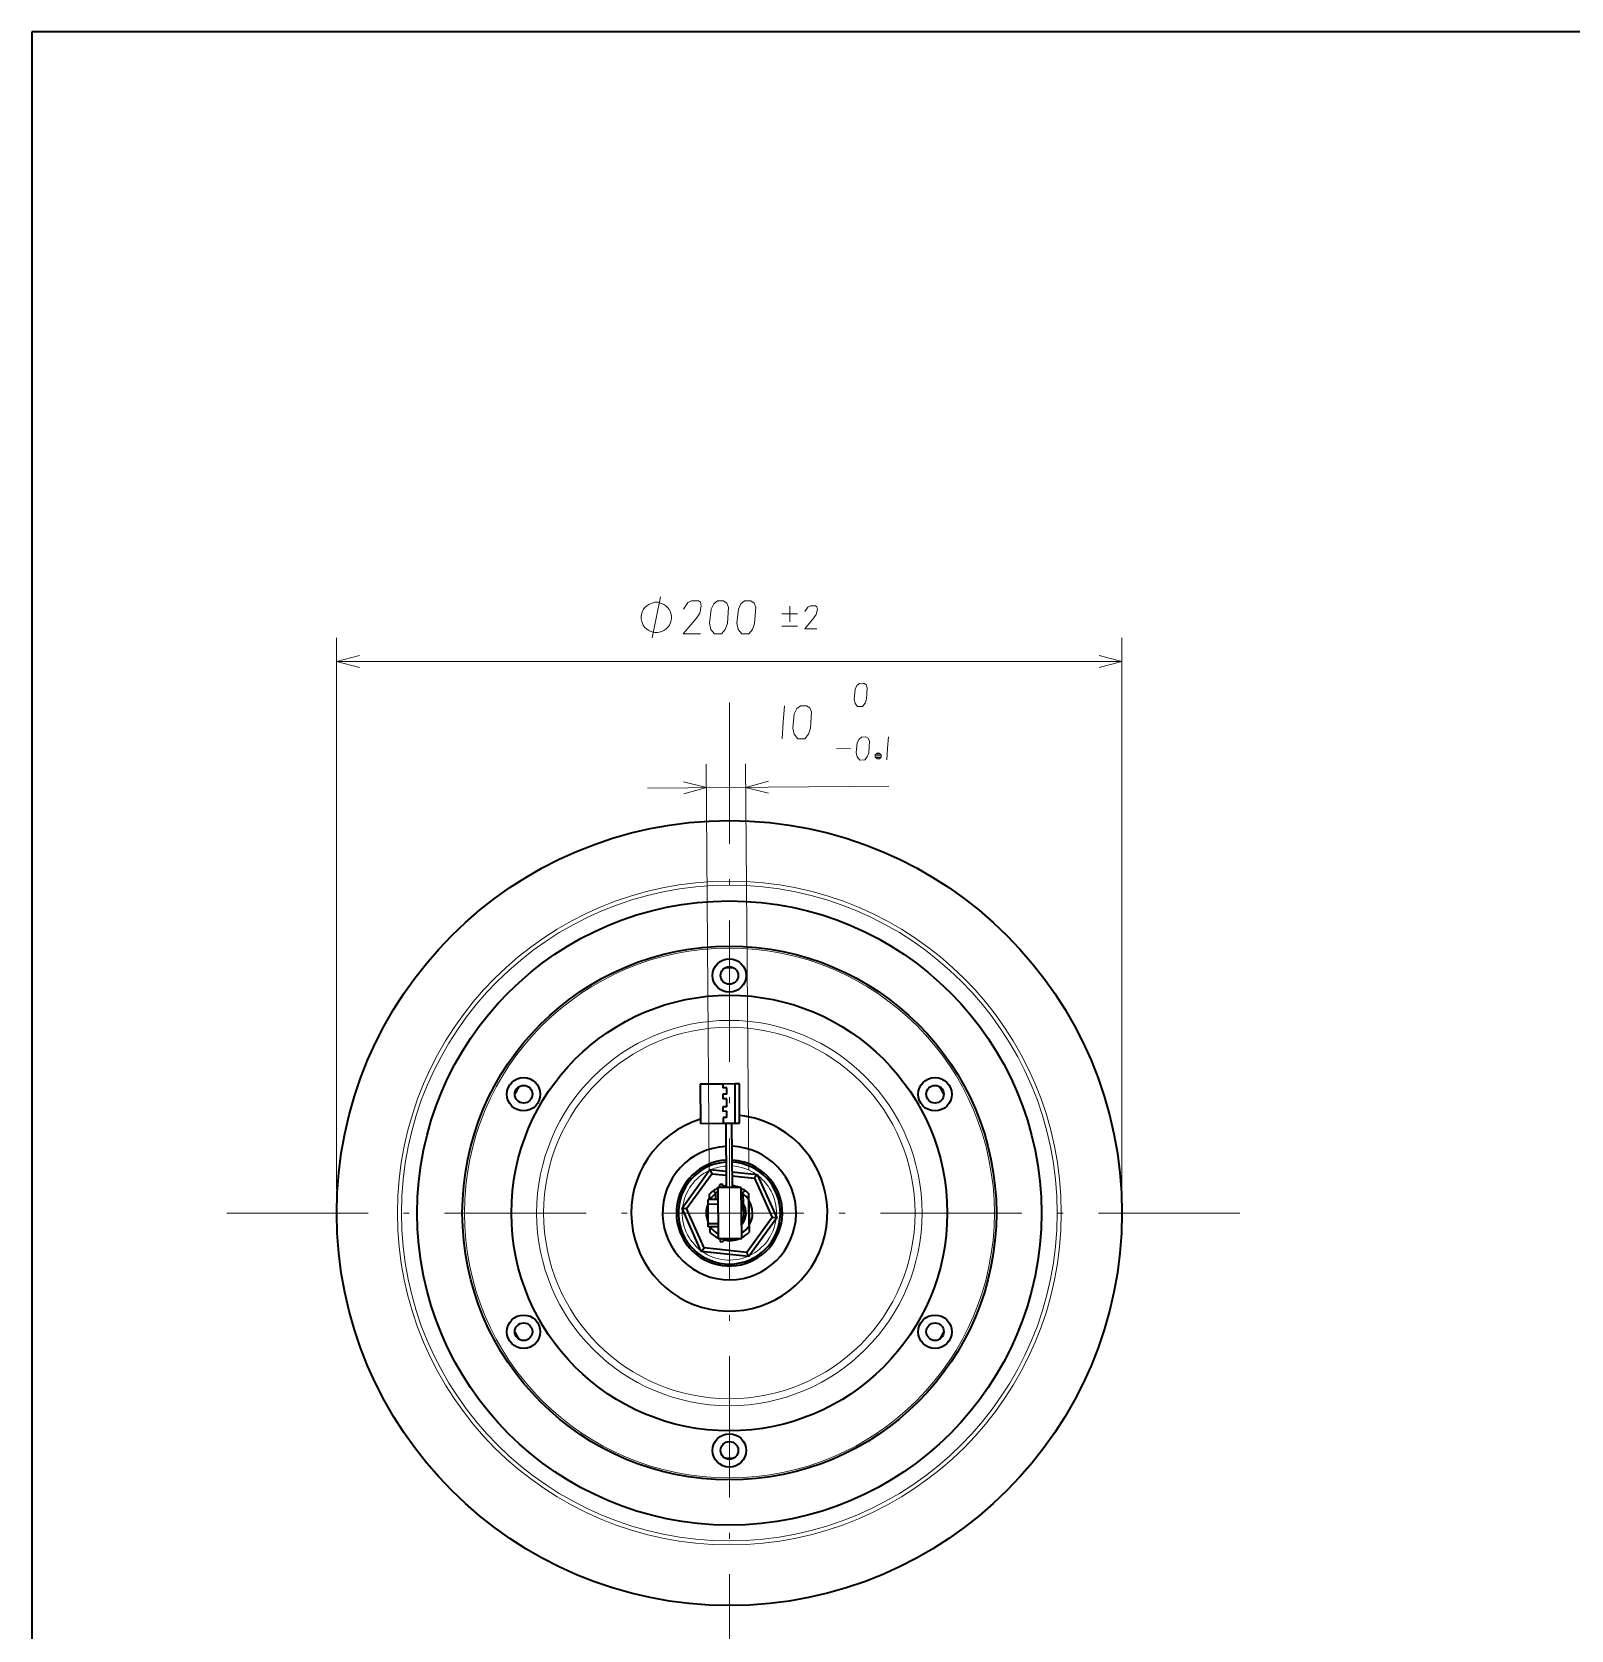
# Model space of a CAD drawing. Extents: x 1 to 297, y 1 to 210.
# Drawn here: x 0.6 to 131.3, y 73.8 to 209.5 of the extents above; entities that cross this region are included whole.
import ezdxf

# ---------------------------------------------------------------- set-up
doc = ezdxf.new("R2010")
doc.units = 0
doc.linetypes.add('DASHDOT', pattern=[18.5, 12, -3, 0.5, -3])

msp = doc.modelspace()

# ---------------------------------------------------------------- linework, layer by layer
at = {"color": 7, "lineweight": 35}
for p, q in [((0.62, 209.53), (0.62, 1.35)), ((296.69, 209.53), (0.62, 209.53))]:
    msp.add_line(p, q, dxfattribs=at)
at = {"color": 7, "lineweight": 13}
for p, q in [((26.49, 111.24), (26.49, 158.07)), ((93.16, 111.24), (93.16, 158.07)), ((26.49, 156.07), (93.16, 156.07)), ((58.13, 112.86), (57.87, 147.36)), ((61.47, 112.89), (61.2, 147.38)), ((52.88, 145.32), (73.37, 145.48))]:
    msp.add_line(p, q, dxfattribs=at)
at = {"color": 7, "linetype": 'DASHDOT', "lineweight": 13}
for p, q in [((59.83, 152.58), (59.83, 65.91)), ((103.16, 109.24), (16.49, 109.24))]:
    msp.add_line(p, q, dxfattribs=at)
at = {"color": 7, "lineweight": 35, "ltscale": 0.048286}
for p, q in [((59.27, 120.19), (57.34, 120.18)), ((59.27, 120.19), (57.34, 120.18)), ((57.37, 116.85), (59.3, 116.86)), ((57.37, 116.85), (59.3, 116.86))]:
    msp.add_line(p, q, dxfattribs=at)
at = {"color": 7, "lineweight": 35, "ltscale": 0.083333}
for p, q in [((57.34, 120.18), (57.37, 116.85)), ((57.34, 120.18), (57.37, 116.85)), ((60.33, 116.87), (60.31, 120.2)), ((60.33, 116.87), (60.31, 120.2)), ((60.7, 116.87), (60.68, 120.21)), ((60.7, 116.87), (60.68, 120.21))]:
    msp.add_line(p, q, dxfattribs=at)
at = {"color": 7, "lineweight": 35, "ltscale": 0.025786}
for p, q in [((60.31, 120.2), (59.27, 120.19)), ((60.31, 120.2), (59.27, 120.19)), ((59.3, 116.86), (60.33, 116.87)), ((59.3, 116.86), (60.33, 116.87))]:
    msp.add_line(p, q, dxfattribs=at)
at = {"color": 7, "lineweight": 35, "ltscale": 0.008333}
for p, q in [((59.27, 120.19), (59.28, 119.86)), ((59.27, 120.19), (59.28, 119.86)), ((59.61, 119.86), (59.28, 119.86)), ((59.61, 119.86), (59.28, 119.86)), ((59.61, 119.33), (59.28, 119.33)), ((59.61, 119.33), (59.28, 119.33)), ((59.62, 118.93), (59.28, 118.93)), ((59.62, 118.93), (59.28, 118.93)), ((59.62, 118.26), (59.29, 118.26)), ((59.62, 118.26), (59.29, 118.26)), ((59.63, 117.88), (59.29, 117.87)), ((59.63, 117.88), (59.29, 117.87)), ((59.63, 117.34), (59.3, 117.34)), ((59.63, 117.34), (59.3, 117.34))]:
    msp.add_line(p, q, dxfattribs=at)
at = {"color": 7, "lineweight": 35, "ltscale": 0.013333}
for p, q in [((59.61, 119.33), (59.61, 119.86)), ((59.61, 119.33), (59.61, 119.86)), ((59.63, 117.34), (59.63, 117.88)), ((59.63, 117.34), (59.63, 117.88))]:
    msp.add_line(p, q, dxfattribs=at)
at = {"color": 7, "lineweight": 35, "ltscale": 0.009261}
msp.add_line((60.68, 120.21), (60.31, 120.2), dxfattribs=at)
msp.add_line((60.68, 120.21), (60.31, 120.2), dxfattribs=at)
at = {"color": 7, "lineweight": 35, "ltscale": 0.01}
msp.add_line((59.28, 119.33), (59.28, 118.93), dxfattribs=at)
msp.add_line((59.28, 119.33), (59.28, 118.93), dxfattribs=at)
at = {"color": 7, "lineweight": 35, "ltscale": 0.009712}
msp.add_line((59.29, 118.26), (59.29, 117.87), dxfattribs=at)
msp.add_line((59.29, 118.26), (59.29, 117.87), dxfattribs=at)
at = {"color": 7, "lineweight": 35, "ltscale": 0.016667}
msp.add_line((59.62, 118.26), (59.62, 118.93), dxfattribs=at)
msp.add_line((59.62, 118.26), (59.62, 118.93), dxfattribs=at)
at = {"color": 7, "lineweight": 35, "ltscale": 0.011955}
msp.add_line((59.3, 117.34), (59.3, 116.86), dxfattribs=at)
msp.add_line((59.3, 117.34), (59.3, 116.86), dxfattribs=at)
at = {"color": 7, "lineweight": 35, "ltscale": 0.136372}
for p, q in [((59.52, 116.86), (59.56, 111.41)), ((60.02, 116.87), (60.06, 111.41)), ((60.02, 116.87), (60.06, 111.41)), ((60.02, 116.87), (60.06, 111.41))]:
    msp.add_line(p, q, dxfattribs=at)
at = {"color": 7, "lineweight": 35, "ltscale": 0.00926}
msp.add_line((60.33, 116.87), (60.7, 116.87), dxfattribs=at)
msp.add_line((60.33, 116.87), (60.7, 116.87), dxfattribs=at)
at = {"color": 7, "lineweight": 35, "ltscale": 0.101036}
for p, q in [((55.81, 109.66), (58.18, 112.93)), ((62.2, 112.51), (63.85, 108.82)), ((57.45, 105.97), (55.81, 109.66)), ((63.85, 108.82), (61.47, 105.55)), ((61.47, 105.55), (57.45, 105.97))]:
    msp.add_line(p, q, dxfattribs=at)
at = {"color": 7, "lineweight": 35, "ltscale": 0.03441}
msp.add_line((58.18, 112.93), (59.55, 112.79), dxfattribs=at)
at = {"color": 7, "lineweight": 35, "ltscale": 0.009623}
for p, q in [((58.18, 112.93), (58.34, 112.58)), ((61.47, 105.55), (61.32, 105.9))]:
    msp.add_line(p, q, dxfattribs=at)
at = {"color": 7, "lineweight": 35, "ltscale": 0.054048}
msp.add_line((60.05, 112.74), (62.2, 112.51), dxfattribs=at)
at = {"color": 7, "lineweight": 35, "ltscale": 0.091414}
for p, q in [((56.19, 109.62), (58.34, 112.58)), ((61.97, 112.2), (63.46, 108.86)), ((57.68, 106.28), (56.19, 109.62)), ((63.46, 108.86), (61.32, 105.9)), ((61.32, 105.9), (57.68, 106.28))]:
    msp.add_line(p, q, dxfattribs=at)
at = {"color": 7, "lineweight": 35, "ltscale": 0.030534}
msp.add_line((58.34, 112.58), (59.55, 112.46), dxfattribs=at)
at = {"color": 7, "lineweight": 35, "ltscale": 0.05}
for p, q in [((60.84, 111.42), (58.84, 111.4)), ((58.88, 107.07), (60.88, 107.08))]:
    msp.add_line(p, q, dxfattribs=at)
at = {"color": 7, "lineweight": 35, "ltscale": 0.108333}
for p, q in [((58.84, 111.4), (58.88, 107.07)), ((60.88, 107.08), (60.84, 111.42))]:
    msp.add_line(p, q, dxfattribs=at)
at = {"color": 7, "lineweight": 35, "ltscale": 0.001778}
msp.add_line((58.94, 111.4), (59.01, 111.43), dxfattribs=at)
at = {"color": 7, "lineweight": 35, "ltscale": 0.006667}
for p, q in [((59.01, 111.4), (59.01, 111.67)), ((59.27, 111.67), (59.01, 111.67)), ((59.28, 111.41), (59.27, 111.67)), ((59.04, 107.07), (59.05, 106.8)), ((59.05, 106.8), (59.31, 106.81)), ((59.31, 107.07), (59.31, 106.81))]:
    msp.add_line(p, q, dxfattribs=at)
at = {"color": 7, "lineweight": 35, "ltscale": 0.048301}
msp.add_line((60.05, 112.4), (61.97, 112.2), dxfattribs=at)
at = {"color": 7, "lineweight": 35, "ltscale": 0.009622}
for p, q in [((62.2, 112.51), (61.97, 112.2)), ((55.81, 109.66), (56.19, 109.62)), ((63.85, 108.82), (63.46, 108.86)), ((57.45, 105.97), (57.68, 106.28))]:
    msp.add_line(p, q, dxfattribs=at)
at = {"color": 7, "lineweight": 35, "ltscale": 0.020833}
for p, q in [((58.85, 110.4), (58.02, 110.4)), ((58.85, 109.98), (58.02, 109.97)), ((58.87, 108.31), (58.03, 108.31)), ((58.87, 108.07), (58.04, 108.06))]:
    msp.add_line(p, q, dxfattribs=at)
at = {"color": 7, "lineweight": 35, "ltscale": 0.010591}
msp.add_line((58.02, 109.97), (58.02, 110.4), dxfattribs=at)
at = {"color": 7, "lineweight": 35, "ltscale": 0.041667}
msp.add_line((58.03, 108.31), (58.02, 109.97), dxfattribs=at)
at = {"color": 7, "lineweight": 35, "ltscale": 0.011658}
for p, q in [((58.15, 110.4), (58.15, 110.86)), ((58.17, 108.06), (58.17, 107.6))]:
    msp.add_line(p, q, dxfattribs=at)
at = {"color": 7, "lineweight": 35, "ltscale": 0.00686}
for p, q in [((58.45, 111.13), (58.65, 110.94)), ((61.17, 111.15), (60.98, 110.95))]:
    msp.add_line(p, q, dxfattribs=at)
at = {"color": 7, "lineweight": 35, "ltscale": 0.001925}
for p, q in [((58.65, 110.86), (58.65, 110.94)), ((60.98, 110.88), (60.98, 110.95))]:
    msp.add_line(p, q, dxfattribs=at)
at = {"color": 7, "lineweight": 35, "ltscale": 0.011444}
msp.add_line((58.65, 110.86), (58.65, 110.4), dxfattribs=at)
at = {"color": 7, "lineweight": 35, "ltscale": 0.020521}
msp.add_line((60.98, 110.88), (60.99, 110.06), dxfattribs=at)
at = {"color": 7, "lineweight": 35, "ltscale": 0.008872}
msp.add_line((60.99, 109.7), (60.99, 110.06), dxfattribs=at)
at = {"color": 7, "lineweight": 35, "ltscale": 0.013186}
for p, q in [((61.48, 110.36), (61.48, 110.89)), ((61.5, 108.15), (61.51, 107.62))]:
    msp.add_line(p, q, dxfattribs=at)
at = {"color": 7, "lineweight": 35, "ltscale": 0.055277}
msp.add_line((61.5, 108.15), (61.48, 110.36), dxfattribs=at)
at = {"color": 7, "lineweight": 35, "ltscale": 0.052749}
msp.add_line((61.49, 110.31), (61.5, 108.2), dxfattribs=at)
at = {"color": 7, "lineweight": 35, "ltscale": 0.006076}
msp.add_line((58.04, 108.06), (58.03, 108.31), dxfattribs=at)
at = {"color": 7, "lineweight": 13}
for points in [[(53.28, 158.07), (53.98, 161.57)], [(57.38, 158.42), (55.91, 158.42), (57.03, 159.75), (57.31, 160.17), (57.45, 160.76), (57.38, 161.11), (57.21, 161.22), (56.61, 161.22), (56.3, 161.08), (55.95, 160.52)], [(64.96, 160.77), (64.96, 159.45)], [(67.26, 158.84), (66.23, 158.84), (67.01, 159.77), (67.21, 160.06), (67.31, 160.48), (67.26, 160.72), (67.14, 160.8), (66.72, 160.8), (66.5, 160.7), (66.25, 160.31)], [(64.29, 160.11), (65.62, 160.11)], [(64.29, 159.08), (65.62, 159.08)], [(28.43, 156.58), (26.49, 156.07), (28.43, 155.55)], [(91.23, 155.55), (93.16, 156.07), (91.23, 156.58)], [(64.5, 152.31), (64.4, 150.91), (64.31, 149.51)], [(73.34, 149.68), (73.27, 148.7), (73.2, 147.72)], [(68.93, 148.67), (70.11, 148.68)], [(72.71, 148.06), (72.22, 148.06)], [(72.27, 148.2), (72.66, 148.21)], [(72.27, 147.91), (72.66, 147.91)], [(55.96, 144.83), (57.88, 145.36), (55.95, 145.86)], [(63.15, 145.92), (61.22, 145.38), (63.15, 144.88)]]:
    msp.add_lwpolyline(points, dxfattribs=at)
for points in [[(54.91, 159.82), (54.91, 159.93), (54.85, 160.17), (54.8, 160.34), (54.74, 160.46), (54.62, 160.63), (54.45, 160.81), (54.27, 160.92), (54.15, 160.98), (53.98, 161.04), (53.75, 161.1), (53.63, 161.1), (53.51, 161.1), (53.28, 161.04), (53.1, 160.98), (52.99, 160.92), (52.81, 160.81), (52.64, 160.63), (52.52, 160.46), (52.46, 160.34), (52.4, 160.17), (52.35, 159.93), (52.35, 159.82), (52.35, 159.7), (52.4, 159.47), (52.46, 159.29), (52.52, 159.17), (52.64, 159), (52.81, 158.82), (52.99, 158.71), (53.1, 158.65), (53.28, 158.59), (53.51, 158.53), (53.63, 158.53), (53.75, 158.53), (53.98, 158.59), (54.15, 158.65), (54.27, 158.71), (54.45, 158.82), (54.62, 159), (54.74, 159.17), (54.8, 159.29), (54.85, 159.47), (54.91, 159.7)], [(59.17, 158.42), (59.48, 158.8), (59.66, 159.29), (59.76, 160.69), (59.62, 161.04), (59.34, 161.22), (58.82, 161.22), (58.5, 160.97), (58.29, 160.52), (58.15, 159.33), (58.26, 158.8), (58.57, 158.42)], [(61.48, 158.42), (61.79, 158.8), (61.97, 159.29), (62.07, 160.69), (61.93, 161.04), (61.65, 161.22), (61.13, 161.22), (60.81, 160.97), (60.6, 160.52), (60.46, 159.33), (60.57, 158.8), (60.88, 158.42)], [(71.14, 152.25), (71.35, 152.53), (71.47, 152.87), (71.54, 153.85), (71.44, 154.09), (71.24, 154.22), (70.88, 154.21), (70.66, 154.04), (70.51, 153.72), (70.42, 152.89), (70.5, 152.52), (70.72, 152.25)], [(66.23, 149.52), (66.54, 149.91), (66.71, 150.4), (66.81, 151.8), (66.67, 152.15), (66.39, 152.32), (65.86, 152.32), (65.55, 152.07), (65.34, 151.62), (65.21, 150.42), (65.32, 149.9), (65.64, 149.52)], [(71.32, 147.71), (71.54, 147.98), (71.66, 148.32), (71.72, 149.3), (71.62, 149.55), (71.42, 149.67), (71.06, 149.66), (70.84, 149.49), (70.69, 149.17), (70.6, 148.34), (70.68, 147.97), (70.9, 147.7)], [(72.37, 147.81), (72.57, 147.81), (72.71, 147.96), (72.71, 148.16), (72.56, 148.3), (72.37, 148.3), (72.22, 148.15), (72.22, 147.96)]]:
    msp.add_lwpolyline(points, close=True, dxfattribs=at)
at = {"color": 7, "lineweight": 35}
for centre, radius in [((59.83, 109.24), 33.33), ((59.83, 109.24), 26.5), ((59.83, 109.24), 22.67), ((59.83, 129.41), 1.42), ((59.83, 129.41), 0.75), ((59.83, 109.24), 18.5), ((42.36, 119.33), 1.42), ((42.36, 119.33), 0.75), ((77.29, 119.33), 1.42), ((77.29, 119.33), 0.75), ((42.36, 99.16), 1.42), ((77.29, 99.16), 1.42), ((42.36, 99.16), 0.75), ((77.29, 99.16), 0.75), ((59.83, 89.08), 1.42), ((59.83, 89.08), 0.75)]:
    msp.add_circle(centre, radius, dxfattribs=at)
at = {"color": 7, "lineweight": 13}
for radius in [28.18, 27.84, 22.5, 16.36, 15.77]:
    msp.add_circle((59.83, 109.24), radius, dxfattribs=at)
at = {"color": 7, "lineweight": 35}
for centre, radius, start, end in [((59.83, 109.24), 20.83, 89.0396, 90.9605), ((59.83, 109.24), 20.83, 149.0395, 150.9605), ((59.83, 109.24), 20.83, 29.0396, 30.9605), ((59.83, 109.24), 8.33, 107.1764, 60), ((59.83, 109.24), 8.33, 60, 84.0075), ((59.83, 109.24), 5.67, 92.9667, 87.9096), ((59.83, 109.24), 4.5, 93.623, 60), ((59.83, 109.24), 4.33, 93.7456, 87.1308), ((59.83, 109.24), 4.5, 60, 87.2535), ((59.83, 109.24), 2.33, 114.9122, 126.1115), ((59.83, 109.24), 2.33, 96.5901, 103.6509), ((59.83, 109.24), 2.33, 68.6252, 84.2872), ((59.83, 109.24), 2.33, 54.7647, 64.1516), ((59.83, 109.24), 1.97, 156.2995, 204.5762), ((59.83, 109.24), 2.33, 126.111, 136.0226), ((59.83, 109.24), 2, 126.1232, 144.7517), ((61.34, 105.18), 6.36, 113.0703, 115.0356), ((57.84, 103.93), 7.69, 65.9448, 67.0293), ((59.83, 109.24), 1.25, 21.4774, 34.6826), ((59.83, 109.24), 1.42, 317.2737, 34.9982), ((59.83, 109.24), 2, 33.9952, 54.7526), ((59.83, 109.24), 2.33, 44.8532, 54.7648), ((59.83, 109.24), 1.97, 328.1044, 32.7714), ((59.83, 109.24), 1.25, 326.1939, 21.4774), ((59.83, 109.24), 2.33, 224.8532, 245.9629), ((59.83, 109.24), 2, 216.1224, 241.5338), ((59.83, 109.24), 2, 301.5461, 326.8806), ((59.83, 109.24), 2.33, 296.7236, 316.0226), ((59.83, 109.24), 2.33, 248.6495, 250.3863), ((59.83, 109.24), 2.33, 257.2244, 292.2263), ((59.83, 109.24), 20.83, 209.0396, 210.9605), ((59.83, 109.24), 20.83, 329.0396, 330.9605), ((59.83, 109.24), 20.83, 269.0396, 270.9605)]:
    msp.add_arc(centre, radius, start, end, dxfattribs=at)
at = {"color": 7, "lineweight": 13}
for start, end in [(115.0805, 172.9906), (94.0215, 112.9906), (55.0805, 86.8549), (355.0805, 52.9906), (175.0805, 232.9906), (295.0805, 352.9906), (235.0805, 292.9906)]:
    msp.add_arc((59.83, 109.24), 4, start, end, dxfattribs=at)

doc.saveas('drawing.dxf')
